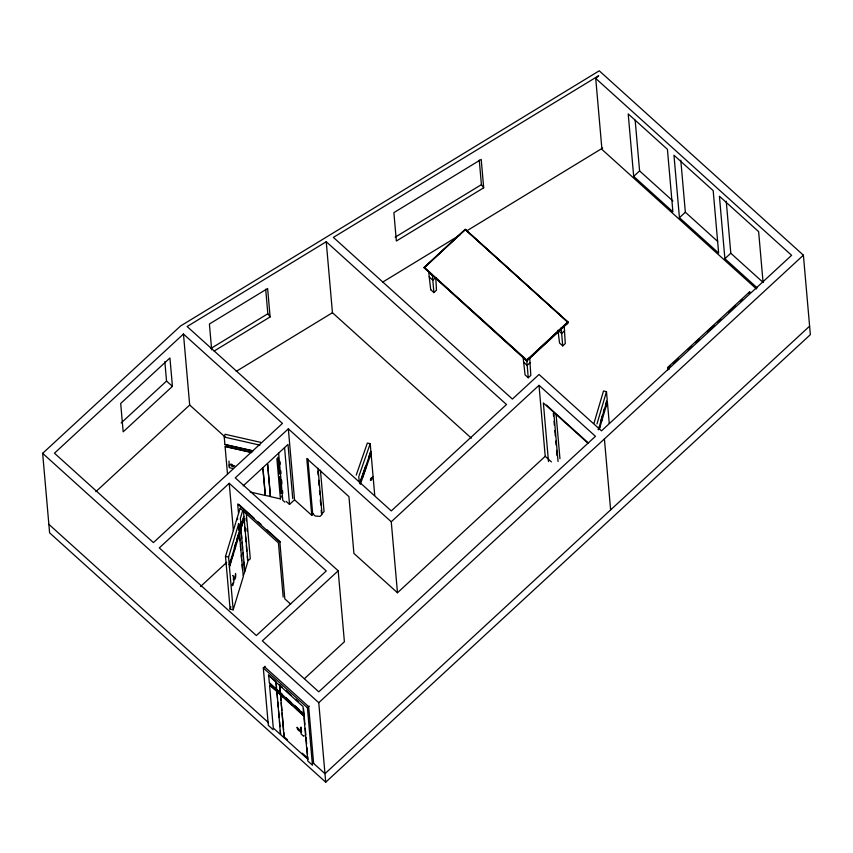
<?xml version="1.0" encoding="UTF-8"?>
<svg xmlns="http://www.w3.org/2000/svg" width="853" height="853" viewBox="0 0 853 853"><rect width="100%" height="100%" fill="white"/><g stroke="black" fill="none" stroke-linecap="round" stroke-linejoin="round"><path stroke-width="1.28" d="M593.987 423.259L603.497 390.983L606.483 391.676L607.197 399.897L598.422 429.688M596.972 423.952L606.483 391.676M598.209 429.645L598.945 427.161M600.768 420.955L602.602 414.739M603.338 412.266L604.436 408.534M605.534 404.812L606.632 401.091M599.488 427.971L600.224 425.498M601.322 421.766L602.421 418.045M605.705 406.87L607.176 401.902M599.328 429.262L607.379 401.955M252.914 451.002L224.915 444.648L224.254 437.045L225.085 434.273L260.73 442.366M228.967 461.036L229.308 467.657L233.221 468.553M269.708 496.265L265.272 495.465L262.884 468.212M267.575 464.192L270.412 496.627L280.402 498.898L281.245 496.115M226.205 564.387L225.501 556.391L235.631 523.07M235.918 522.143L237.166 518.038M240.215 507.983L237.379 517.334L237.582 519.616M228.572 557.084L238.701 523.763L239.394 531.76L229.265 565.081L228.572 557.084L225.501 556.391M240.439 518.016L242.572 511.011M229.052 565.027L230.555 560.09M234.308 547.754L235.801 542.817M236.931 539.117L238.435 534.181M242.348 521.3L240.93 525.97L243.979 516.673L243.478 510.958M243.052 518.965L243.766 516.619M229.233 567.032L230.726 562.095M231.856 558.395L233.359 553.458M234.479 549.759L235.609 546.059M237.859 538.648L238.979 534.948M240.887 528.679C237.72 537.891 242.103 529.734 240.738 527.037M243.937 518.624L241.1 527.975L244.161 518.677M229.446 567.085L239.576 533.765L239.213 532.069M235.513 573.504C236.377 576.479 231.707 579.507 233.861 579.923C236.398 579.4 235.545 574.208 235.545 573.92M232.037 585.521L232.773 583.068M232.73 585.67L233.85 582.013L233.296 575.7L232.592 575.54M239.97 540.717L239.394 534.095L243.308 576.511L233.178 609.831L230.118 609.149L230.864 606.675M245.056 570.774L247.892 561.423L244.193 519.061M356.223 475.11L367.334 443.102L370.213 443.645L370.895 451.493L359.785 483.502M359.092 475.654L370.213 443.645M359.582 483.459L365.564 466.228M368.986 456.376L370.692 451.45M362.312 478.043L366.587 465.738M369.157 458.349L370.874 453.423M360.382 484.237L371.066 453.465L370.927 451.845M370.405 479.834L371.45 477.808M371.631 477.584L370.447 480.25M372.686 476.528L371.471 480.047L370.81 479.93L372.111 477.957M566.317 324.513L568.247 322.263L465.333 229.329L423.962 267.533L526.919 360.894L568.279 322.69M42.65 453.338L180.548 325.995L599.243 70.81L803.398 255.175L810.35 334.664L325.718 782.19L49.602 532.837L42.65 453.338L318.766 702.691L325.718 782.19M183.47 334.035L54.443 453.199L153.423 542.583L282.45 423.419L183.47 334.035L189.686 405.015L224.968 436.875M121.158 422.971L166.538 381.056L164.842 361.693M172.423 386.366L123.173 431.842L120.689 403.458L169.939 357.972L172.423 386.366L166.538 381.056M95.845 491.68L189.686 405.015M595.725 78.433L598.689 75.704L333.374 237.39L512.397 399.065L539.043 374.467L601.482 430.85L791.605 255.314L595.725 78.433L601.941 149.414L756.472 288.964M465.333 229.329L424.41 267.565L465.365 229.585L567.789 322.082L526.738 360.371L529.702 357.684M433.889 292.579L436.459 290.191L435.776 277.481L432.823 280.21L433.889 292.579L430.712 289.679M229.233 483.31L159.298 547.893L256.348 635.528L326.283 570.945L229.233 483.31L233.381 530.63M391.26 521.78L539.011 385.332L545.216 456.312L397.477 592.76L391.26 521.78L288.335 428.824L235.257 477.851L338.183 570.796L344.399 641.776L304.532 678.593M243.18 485.879L288.005 444.434L292.739 498.632M633.683 176.368L628.213 113.907L667.43 149.318L672.889 211.779L633.683 176.368L639.59 170.909L635.154 120.156M200.476 586.576L226.706 562.362M286.139 501.372L289.53 504.432L294.541 499.805L288.335 428.824M248.863 560.09L250.292 558.768L246.272 512.856M294.541 499.805L311.761 515.351L313.467 513.783M679.436 217.686L673.966 155.214L713.183 190.624L718.642 253.096L679.436 217.686L685.343 212.226L680.79 160.172M567.789 322.082L526.834 360.073L424.389 267.426M568.247 322.263L526.77 360.702L526.664 359.518L526.791 360.84L523.102 357.375M530.139 362.653L527.186 365.383L528.252 377.762L530.811 375.395L529.734 357.972M564.601 330.815L561.647 333.534L562.724 345.913L565.283 343.546L564.206 326.262M338.183 570.796L262.34 640.838L318.787 691.826L595.458 436.309L539.011 385.332M273.12 729.688L268.332 725.359L263.31 667.952L265.112 666.289M757.24 287.909L724.89 258.694L730.797 253.245L726.244 201.191M276.756 689.714L276.735 691.527L279.837 694.022L276.905 691.367M667.803 370.106L667.579 367.579L749.68 291.758L748.87 293.379M668.496 367.6L670.437 365.809M673.348 363.133L678.188 358.665M687.87 349.719L691.74 346.137M695.611 342.565L699.481 338.993M707.233 331.838L714.014 325.579M717.885 321.997L720.785 319.321M728.537 312.166L735.307 305.907M740.148 301.429L742.089 299.638M268.354 675.235L303.028 706.551L307.794 760.993L312.443 765.194L307.421 707.787L309.223 706.124M318.766 702.691L803.398 255.175M301.226 729.891L299.659 729.997L297.068 727.246M304.254 735.776L303.711 736.278L301.088 733.911L300.523 727.556L301.077 727.055L301.525 732.13M809.604 326.155L324.972 773.671L313.136 762.987M326.241 241.74L187.116 326.528L391.292 510.915L506.49 404.525L326.241 241.74L332.446 312.72L471.336 438.143M210.744 348.568L267.842 313.765L265.699 289.242M395.216 237.177L481.412 184.643L479.269 160.119M214.135 351.041L270.113 316.921L267.629 288.527L209.411 324.012L211.672 349.826M483.694 187.799L396.357 241.026L393.873 212.632L481.209 159.404L483.694 187.799L481.412 184.643M236.313 371.311L332.446 312.72M382.666 282.119L459.767 235.129M466.57 230.982L602.623 148.059M233.733 466.559C231.355 467.689 228.945 462.39 232.091 464.522L231.877 465.226L234.724 465.813M240.919 529.073L244.843 571.478L243.382 575.53M224.254 437.045L259.888 445.149M224.979 444.445L251.71 450.523M226.418 446.641L250.601 452.133M225.085 446.546L251.816 452.623M250.27 492.053L264.27 495.23M428.696 271.776L430.701 289.7M428.739 272.203L432.375 275.188L432.823 280.21L429.144 276.884M523.028 356.533L525.064 374.883L528.252 377.762M639.59 170.909L672.921 201.009M685.343 212.226L717.693 241.431M730.797 253.245L763.147 282.45M749.712 292.526L749.638 291.715M667.579 367.579L669.328 369.168M465.386 229.724L567.799 322.221M557.979 330.218L561.647 333.534L561.178 328.149L561.242 328.853M562.724 345.913L559.536 343.034L558.129 331.497M428.675 271.489L432.354 274.815M423.962 267.533L526.919 360.894M523.507 362.067L527.186 365.383L526.717 359.987M546.442 405.122L588.591 443.187M587.984 443.229L543.361 402.925L548.49 461.569M545.216 456.312L551.411 461.899M397.477 592.76L353.91 553.416L348.941 496.638L306.792 458.573L311.761 515.351M284.838 502.161L282.78 500.295L278.654 453.156M238.68 504.283L254.194 518.293M258.075 521.801L260.986 524.424M266.808 529.681L280.392 541.954M240.322 508.473L278.441 542.903L283.175 597.036M290.66 604.148L284.827 598.881L279.859 542.092L237.699 504.027L238.509 513.271M264.547 666.801L308.658 706.647L313.627 763.424M263.31 667.952L307.421 707.787M275.348 681.003L268.652 674.958L269.356 683.008L276.052 689.053L269.527 682.848M282.322 687.305L279.453 684.714L280.157 692.764L304.031 714.313L303.529 708.576M286.139 690.749L290.916 695.067M295.682 699.375L298.55 701.966M276.724 689.352L279.656 692.007L276.553 689.512L275.85 681.462M280.328 692.604L282.236 694.331M286.054 697.775L290.83 702.094M294.648 705.538L299.424 709.856M301.333 711.573L304.201 714.164M270.657 685.727L276.393 690.909L269.527 685.023M283.367 697.21L280.509 694.619L280.36 692.977L280.338 694.779L304.201 716.339M288.143 701.518L291.961 704.973M296.737 709.28L304.372 716.179M301.258 730.317C302.986 733.548 296.737 730.403 297.1 727.673M48.856 524.318L268.535 722.704M283.559 736.267L287.504 739.828M302.293 753.188L306.238 756.75M279.987 734.07L273.291 728.025L269.569 685.407M283.431 737.173L280.498 734.529L276.937 691.762L277.502 698.212M267.842 313.765L270.113 316.921M561.157 328.096L561.253 328.991M763.072 282.396L758.637 231.643L719.42 196.233L724.89 258.694M607.421 402.349L609.266 423.451M604.404 438.89L610.62 509.87M556.135 415.006L559.952 458.701M553.81 412.82L558.065 461.494M553.32 413.3L553.554 415.955M554.024 421.243L554.365 425.22M554.834 430.52L555.292 435.808M555.761 441.108L556.103 445.085M556.572 450.373L557.03 455.673M371.108 453.839L374.744 495.422M358.782 476.55L359.241 481.774M320.429 470.174L324.065 511.651L321.538 513.986L321.197 510.094M318.02 468.265L322.061 514.466L319.95 516.417L315.247 516.033L312.667 513.698L307.88 458.978M317.796 471.219L318.126 475.1M318.585 480.282L319.043 485.474M319.491 490.656L319.832 494.548M320.291 499.73L320.739 504.912M284.571 447.654L289.53 504.432M304.35 718.013L304.916 724.464M305.257 728.345L305.822 734.796M306.046 737.387L306.611 743.837M306.952 747.708L307.517 754.169M307.741 756.75L307.965 759.33L284.102 737.781L280.541 695.014L280.989 700.174M279.987 461.569L280.21 464.203M280.786 470.792L281.021 473.436M281.597 480.026L281.948 483.971M282.524 490.56L282.748 493.205M277.833 457.197L279.315 474.065M279.539 476.656L281.01 493.524M276.884 458.679L280.402 498.898M267.629 463.989L270.465 496.435M263.055 469.31L265.326 495.262M279.624 684.564L280.232 691.463M281.213 702.755L281.895 710.506M282.119 713.087L283.591 729.88M283.814 732.46L284.262 737.621M276.127 682.464L276.628 688.2M277.843 702.083L278.291 707.254M278.632 711.125L279.198 717.586M279.539 721.457L279.987 726.617M280.328 730.499L280.669 734.369M246.069 518.155L246.293 520.778M246.986 528.636L247.21 531.248M243.915 517.995L244.257 521.961M244.726 527.239L245.067 531.206M245.525 536.484L245.995 541.762M246.336 545.728L246.805 551.006M247.263 556.284L247.605 560.25M240.226 518.731C242.167 521.588 238.179 545.483 240.407 523.252M241.271 533.04L241.73 538.339M242.081 542.305L242.54 547.605M243.009 552.893L243.35 556.87M243.819 562.17L244.63 571.435M238.477 523.71L239.085 530.566M240.429 546.016L240.781 549.982M241.239 555.282L241.708 560.57M242.06 564.547L242.519 569.847M229.286 464.629L229.489 467.028M225.117 446.908L227.506 474.161M229.478 567.469L233.178 609.831M226.237 564.75L226.376 566.392M226.418 566.776L230.118 609.149"/></g></svg>
